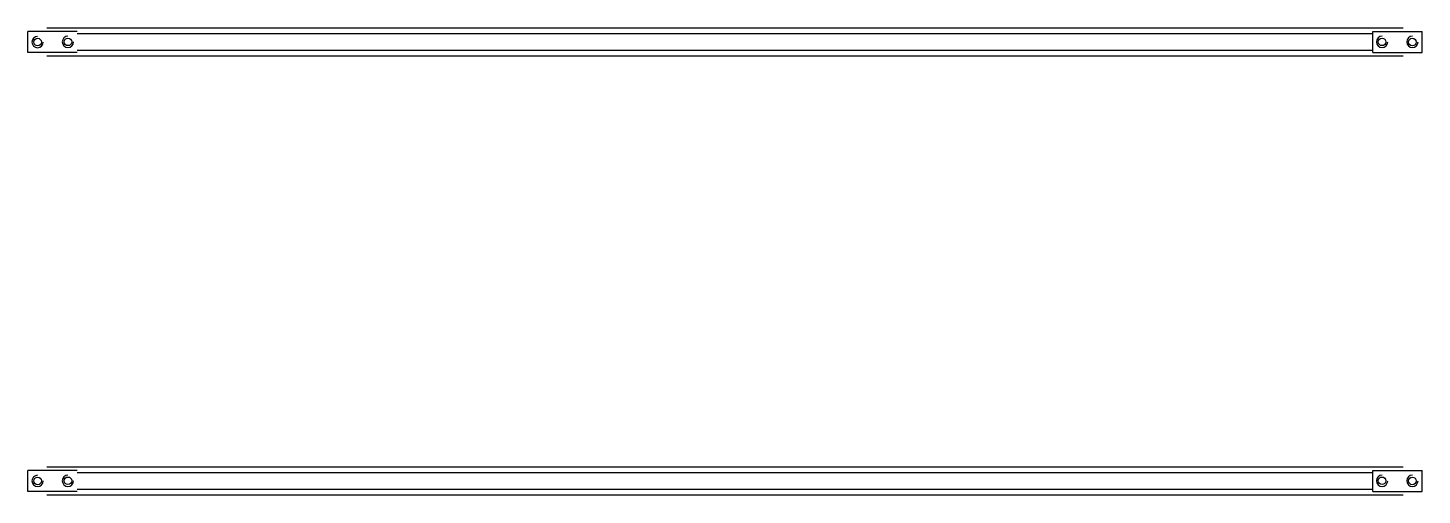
# Model space of a CAD drawing. Header units: millimetres. Extents: x 1628 to 5948, y -265 to 1722.
# Drawn here: x 5578.8 to 5652.5, y 1650.6 to 1675.4 of the extents above; entities that cross this region are included whole.
import ezdxf

# ---------------------------------------------------------------- set-up
doc = ezdxf.new("R2010")
doc.units = ezdxf.units.MM
doc.layers.get('0').update_dxf_attribs({"color": 8})
doc.layers.add('filatura', color=8, linetype='Continuous')
doc.layers.add('Incastri', color=4, linetype='Continuous')

# ---------------------------------------------------------------- blocks, each defined once
blk = doc.blocks.new('cerniera')
for p, q in [((1216.415, 372.124), (1213.815, 372.124)), ((1213.815, 371.024), (1213.815, 372.124)), ((1214.815, 372.324), (1286.565, 372.324)), ((1216.415, 372.024), (1284.965, 372.024)), ((1284.965, 371.024), (1284.965, 372.124)), ((1284.965, 372.124), (1287.565, 372.124)), ((1287.565, 371.024), (1287.565, 372.124)), ((1216.415, 371.024), (1213.815, 371.024)), ((1284.965, 371.124), (1216.415, 371.124)), ((1284.965, 371.024), (1287.565, 371.024)), ((1286.565, 370.824), (1214.815, 370.824))]:
    blk.add_line(p, q)
for centre in [(1214.33, 371.572), (1214.33, 371.572), (1215.933, 371.583), (1215.933, 371.583), (1285.446, 371.583), (1285.446, 371.583), (1287.05, 371.572), (1287.05, 371.572)]:
    blk.add_circle(centre, 0.2)
at = {"layer": 'filatura'}
for centre in [(1214.33, 371.572), (1215.933, 371.583), (1285.446, 371.583), (1287.05, 371.583)]:
    blk.add_arc(centre, 0.3, 90, 0, dxfattribs=at)

msp = doc.modelspace()

# ---------------------------------------------------------------- block references
at = {"layer": 'Incastri'}
for p in [(4364.944, 1303.04), (4364.944, 1279.815)]:
    msp.add_blockref('cerniera', p, dxfattribs=at)

doc.saveas('drawing.dxf')
